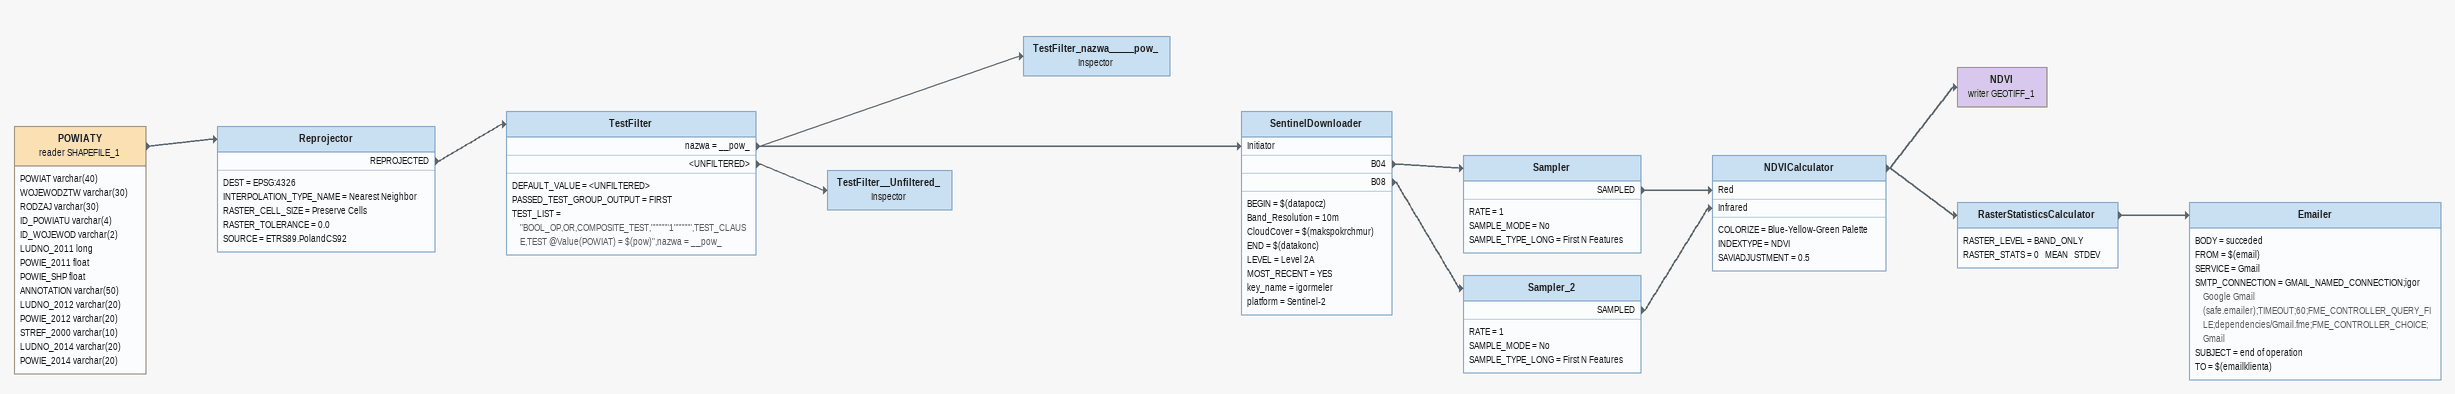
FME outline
POWIATY (reader SHAPEFILE_1)
    attributes: POWIAT varchar(40), WOJEWODZTW varchar(30), RODZAJ varchar(30), ID_POWIATU varchar(4), ID_WOJEWOD varchar(2), LUDNO_2011 long, POWIE_2011 float, POWIE_SHP float, ANNOTATION varchar(50), LUDNO_2012 varchar(20), POWIE_2012 varchar(20), STREF_2000 varchar(10), LUDNO_2014 varchar(20), POWIE_2014 varchar(20)
    -> Reprojector
Reprojector
    DEST = EPSG:4326
    INTERPOLATION_TYPE_NAME = Nearest Neighbor
    RASTER_CELL_SIZE = Preserve Cells
    RASTER_TOLERANCE = 0.0
    SOURCE = ETRS89.PolandCS92
    REPROJECTED -> TestFilter
TestFilter
    DEFAULT_VALUE = <UNFILTERED>
    PASSED_TEST_GROUP_OUTPUT = FIRST
    TEST_LIST = "BOOL_OP,OR,COMPOSITE_TEST,""""""1"""""",TEST_CLAUSE,TEST @Value(POWIAT) = $(pow)",nazwa = __pow_
    nazwa = __pow_ -> TestFilter_nazwa_____pow_
    nazwa = __pow_ -> SentinelDownloader [Initiator]
    <UNFILTERED> -> TestFilter__Unfiltered_
TestFilter_nazwa_____pow_: Inspector
SentinelDownloader
    BEGIN = $(datapocz)
    Band_Resolution = 10m
    CloudCover = $(makspokrchmur)
    END = $(datakonc)
    LEVEL = Level 2A
    MOST_RECENT = YES
    key_name = igormeler
    platform = Sentinel-2
    B04 -> Sampler
    B08 -> Sampler_2
Sampler
    RATE = 1
    SAMPLE_MODE = No
    SAMPLE_TYPE_LONG = First N Features
    SAMPLED -> NDVICalculator [Red]
Sampler_2
    RATE = 1
    SAMPLE_MODE = No
    SAMPLE_TYPE_LONG = First N Features
    SAMPLED -> NDVICalculator [Infrared]
NDVICalculator
    COLORIZE = Blue-Yellow-Green Palette
    INDEXTYPE = NDVI
    SAVIADJUSTMENT = 0.5
    -> RasterStatisticsCalculator
    -> NDVI (writer GEOTIFF_1)
NDVI (writer GEOTIFF_1)
RasterStatisticsCalculator
    RASTER_LEVEL = BAND_ONLY
    RASTER_STATS = 0   MEAN   STDEV
    -> Emailer
Emailer
    BODY = succeded
    FROM = $(email)
    SERVICE = Gmail
    SMTP_CONNECTION = GMAIL_NAMED_CONNECTION;igor Google Gmail (safe.emailer);TIMEOUT;60;FME_CONTROLLER_QUERY_FILE;dependencies/Gmail.fme;FME_CONTROLLER_CHOICE;Gmail
    SUBJECT = end of operation
    TO = $(emailklienta)
TestFilter__Unfiltered_: Inspector
